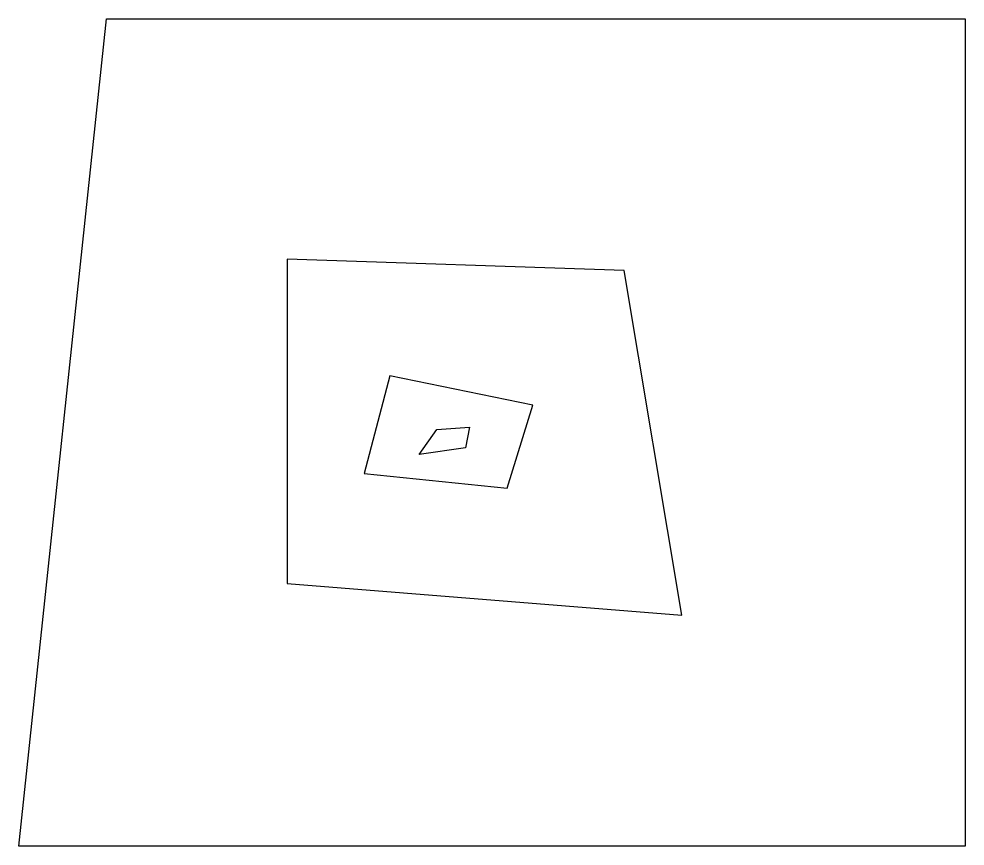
# Model space of a CAD drawing. Header units: millimetres. Extents: x -70 to 99, y -82 to 66.
import ezdxf

# ---------------------------------------------------------------- set-up
doc = ezdxf.new("R2010")
doc.units = ezdxf.units.MM
doc.layers.add('hcd_building_outline', color=1, linetype='Continuous', true_color=0xff0000)

msp = doc.modelspace()

# ---------------------------------------------------------------- linework, layer by layer
at = {"layer": 'hcd_building_outline'}
for points in [[(-54.66, 65.91), (99.08, 65.91), (99.08, -82.16), (-70.34, -82.16)], [(-22.31, 22.89), (-22.31, -35.14), (48.39, -40.81), (38.05, 20.89)], [(17.08, -18.11), (21.68, -3.23), (-3.92, 2.02), (-8.52, -15.48)], [(4.48, -7.59), (10.36, -7.16), (9.64, -10.89), (1.32, -12.04)]]:
    msp.add_lwpolyline(points, close=True, dxfattribs=at)

doc.saveas('drawing.dxf')
